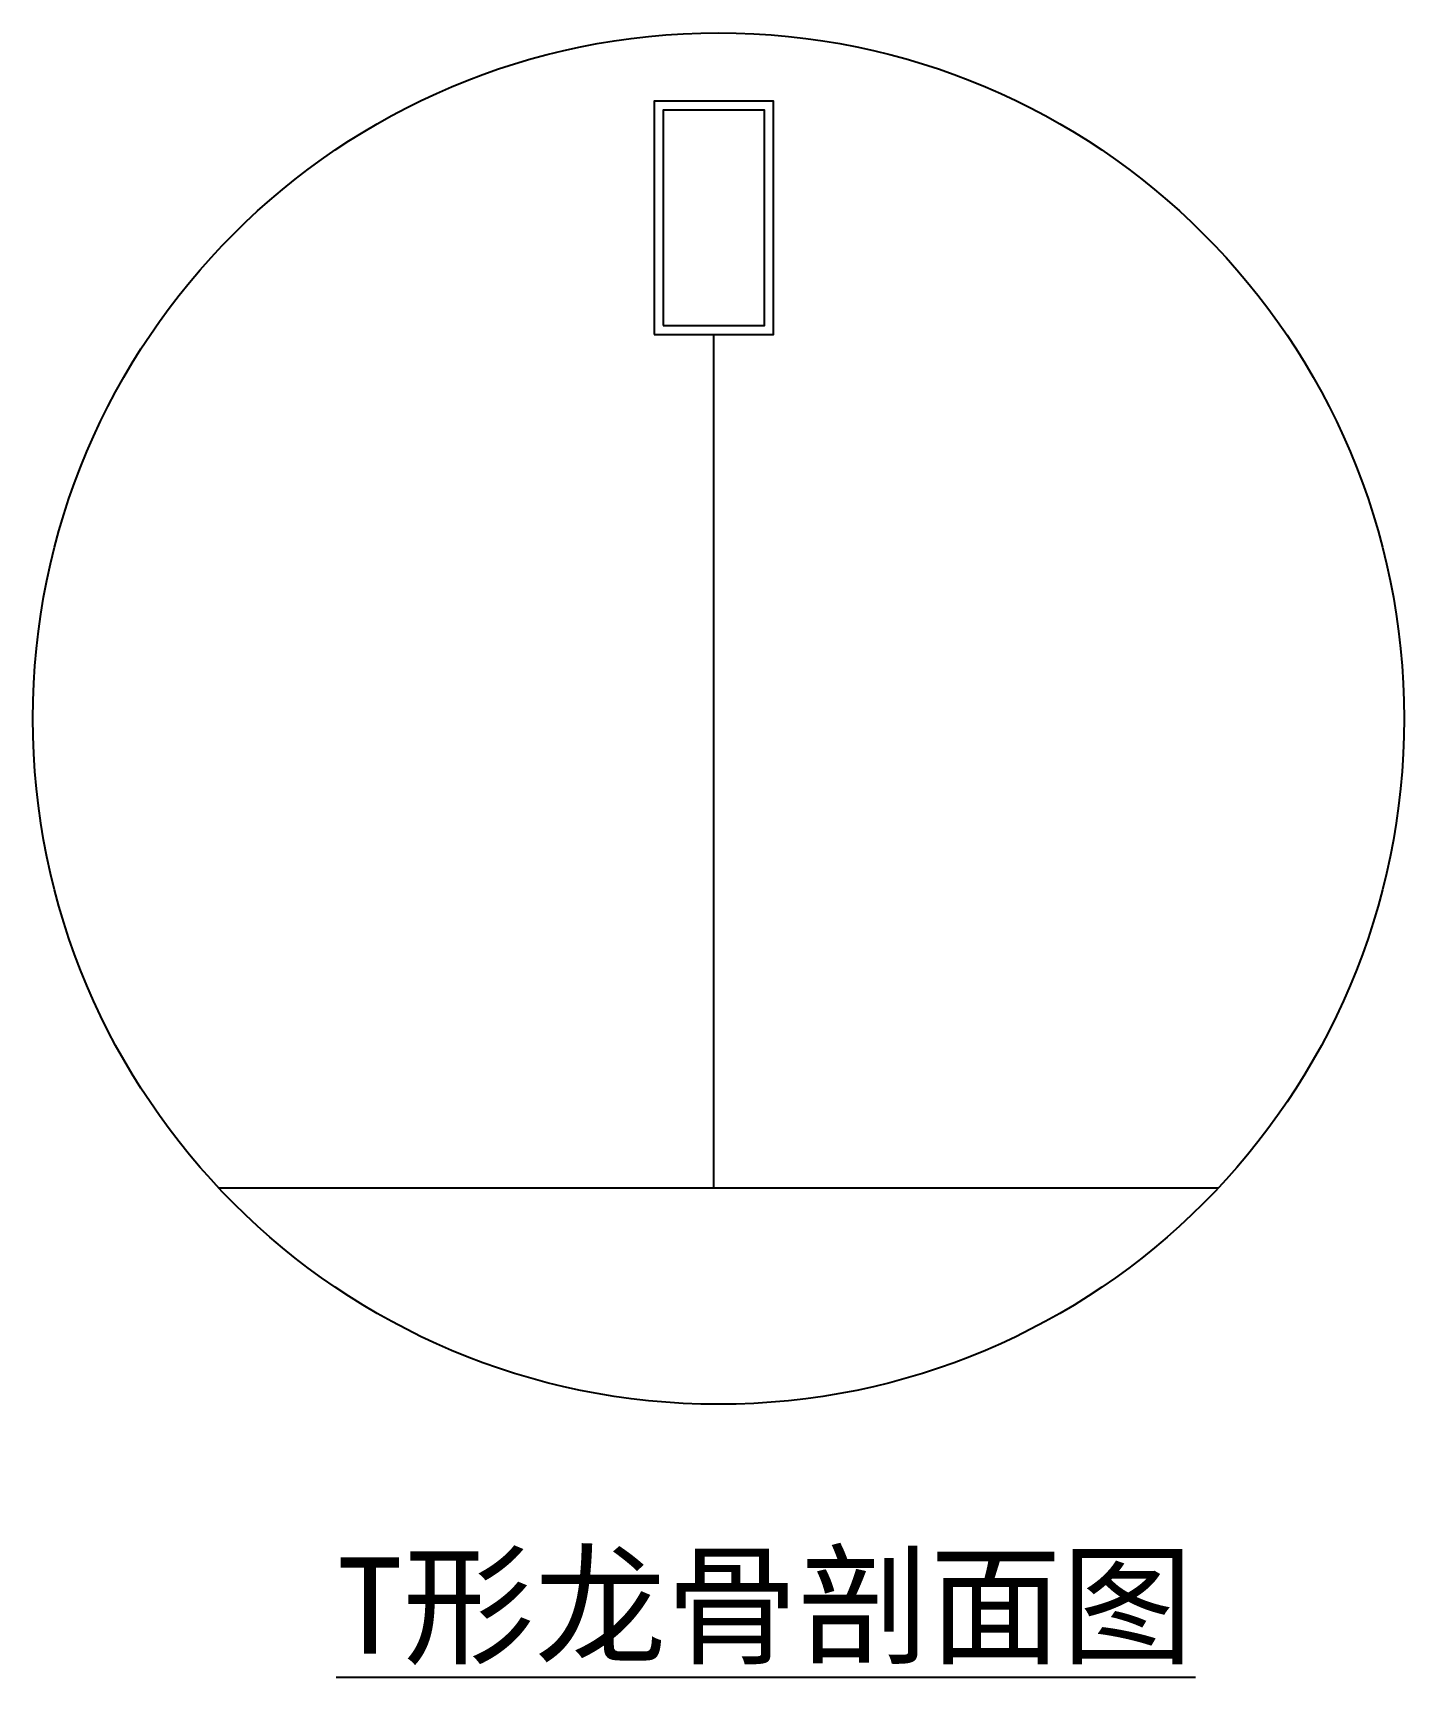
# Model space of a CAD drawing. Extents: x 2133 to 3198, y 3927 to 5204.
import ezdxf

# ---------------------------------------------------------------- set-up
doc = ezdxf.new("R2010")
doc.units = 0
doc.header["$LTSCALE"] = 0.2
doc.header["$MEASUREMENT"] = 0
for name, color, linetype in [('2', 2, 'CONTINUOUS'), ('3', 3, 'CONTINUOUS'), ('DIM', 3, 'CONTINUOUS'), ('TEXT', 3, 'CONTINUOUS')]:
    doc.layers.add(name, color=color, linetype=linetype)
doc.styles.add('HZ', font='')
doc.styles.get('HZ').set_extended_font_data('仿宋_GB2312')

msp = doc.modelspace()

# ---------------------------------------------------------------- linework, layer by layer
at = {"layer": '2'}
for p, q in [((2662.3, 4306.9), (2662.3, 4969.5)), ((2277.7, 4306.9), (3054.1, 4306.9))]:
    msp.add_line(p, q, dxfattribs=at)
msp.add_lwpolyline([(2616, 4969.5), (2708.6, 4969.5), (2708.6, 5150.7), (2616, 5150.7)], close=True, dxfattribs=at)
at = {"layer": 'DIM'}
msp.add_lwpolyline([(2623, 4976.5), (2701.6, 4976.5), (2701.6, 5143.7), (2623, 5143.7)], close=True, dxfattribs=at)
msp.add_circle((2665.9, 4671.3), 532.4, dxfattribs=at)
at = {"layer": 'TEXT', "color": 6}
msp.add_line((2369, 3927.1), (3036.2, 3927.1), dxfattribs=at)

# ---------------------------------------------------------------- texts
at = {"layer": '3', "style": 'HZ'}
msp.add_text('T形龙骨剖面图', height=75, dxfattribs=at).set_placement((2369.7, 3945.2))

doc.saveas('drawing.dxf')
